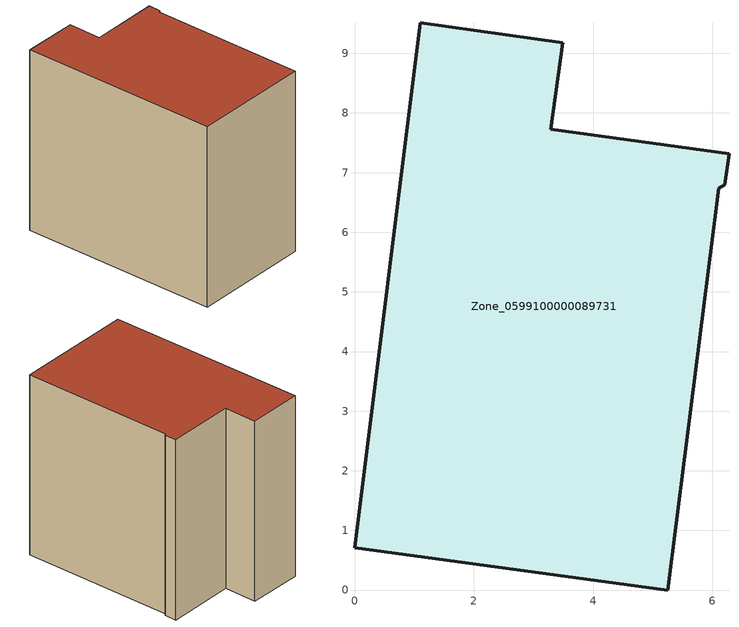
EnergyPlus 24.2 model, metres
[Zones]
Zone_0599100000089731
 floor ground (C_G): 5.25,0 0,0.71 1.1,9.51 3.49,9.18 3.29,7.73 6.28,7.32 6.21,6.8 6.11,6.74 z2.74
 wall outside (C_F): 3.49,9.18 1.1,9.51 0,0.71 5.25,0 6.11,6.74 6.21,6.8 6.28,7.32 3.29,7.73 3.49,9.18 z2.74:10.96
 roof outside (C_R): 6.21,6.8 6.28,7.32 3.29,7.73 3.49,9.18 1.1,9.51 0,0.71 5.25,0 6.11,6.74 z10.96
[BUILDING]
Pand.0599100000089731: North Axis=0; Terrain=City; Loads Convergence Tolerance Value=0.04; Temperature Convergence Tolerance Value=0.4; Solar Distribution=FullExterior; Maximum Number of Warmup Days=25; Minimum Number of Warmup Days=1
[Site:Location]
Rotterdam.The.Hague.AP_ZH_NLD Design_Conditions: Latitude=51.96; Longitude=4.45; Time Zone=1; Elevation=-4.5
[SITE:GROUNDTEMPERATURE:BUILDINGSURFACE]
18, 18, 18, 18, 18, 18, 18, 18, 18, 18, 18, 18
[MATERIAL] Thermal Absorptance=0.9; Solar Absorptance=0.7; Visible Absorptance=0.7
Name | Roughness | Thickness | Conductivity | Density | Specific Heat
G.TC.1946 | MediumSmooth | 0.15 | 1 | 540 | 1210
F.TC.1946 | Rough | 0.3 | 0.857143 | 1920 | 840
R.TC.1946 | MediumRough | 0.2 | 0.909091 | 1500 | 1000
[CONSTRUCTION]
C_G: G.TC.1946
C_F: F.TC.1946
C_R: R.TC.1946
[ZONE]
Zone_0599100000089731: Type=1; Multiplier=1; Ceiling Height=Autocalculate; Volume=Autocalculate; Floor Area=autocalculate; Part of Total Floor Area=Yes
[ZONEINFILTRATION:DESIGNFLOWRATE]
Infil_Zone_0599100000089731: Zone or ZoneList or Space or SpaceList=Zone_0599100000089731; Schedule=AlwaysOn; Design Flow Rate Calculation Method=Flow/Area; Flow Rate per Floor Area=0.003; Constant Term Coefficient=1; Temperature Term Coefficient=0; Velocity Term Coefficient=0; Velocity Squared Term Coefficient=0
[HVACTEMPLATE:ZONE:IDEALLOADSAIRSYSTEM]
Zone_0599100000089731: Maximum Heating Supply Air Temperature=50; Minimum Cooling Supply Air Temperature=13; Maximum Heating Supply Air Humidity Ratio=0.0156; Minimum Cooling Supply Air Humidity Ratio=0.0077; Heating Limit=NoLimit; Cooling Limit=NoLimit; Dehumidification Control Type=ConstantSensibleHeatRatio; Cooling Sensible Heat Ratio=0.7; Dehumidification Setpoint=60; Humidification Control Type=None; Humidification Setpoint=30; Outdoor Air Method=None; Outdoor Air Flow Rate per Person=0.00944; Outdoor Air Flow Rate per Zone Floor Area=0; Outdoor Air Flow Rate per Zone=0; Demand Controlled Ventilation Type=None; Outdoor Air Economizer Type=NoEconomizer; Heat Recovery Type=None; Sensible Heat Recovery Effectiveness=0.7; Latent Heat Recovery Effectiveness=0.65
[ZONECONTROL:THERMOSTAT]
ThermostatControl_Zone_0599100000089731: Zone or ZoneList=Zone_0599100000089731; Control Type Schedule=DualSetpointControlType; Control 1=Thermostat_Zone_0599100000089731; Temperature Difference Between Cutout And Setpoint=0
[THERMOSTATSETPOINT:DUALSETPOINT]
Thermostat_Zone_0599100000089731: Heating Setpoint Temperature Schedule=HeatingSetpoint_Zone_0599100000089731; Cooling Setpoint Temperature Schedule=CoolingSetpoint_Zone_0599100000089731
[SCHEDULE:COMPACT]
HeatingSetpoint_Zone_0599100000089731: Through: 12/31, For: AllDays, Until: 24:00, 21
CoolingSetpoint_Zone_0599100000089731: Through: 12/31, For: AllDays, Until: 24:00, 24
DualSetpointControlType: Through: 12/31, For: AllDays, Until: 24:00, 4
AlwaysOn: Through: 12/31, For: AllDays, Until: 24:00, 1
